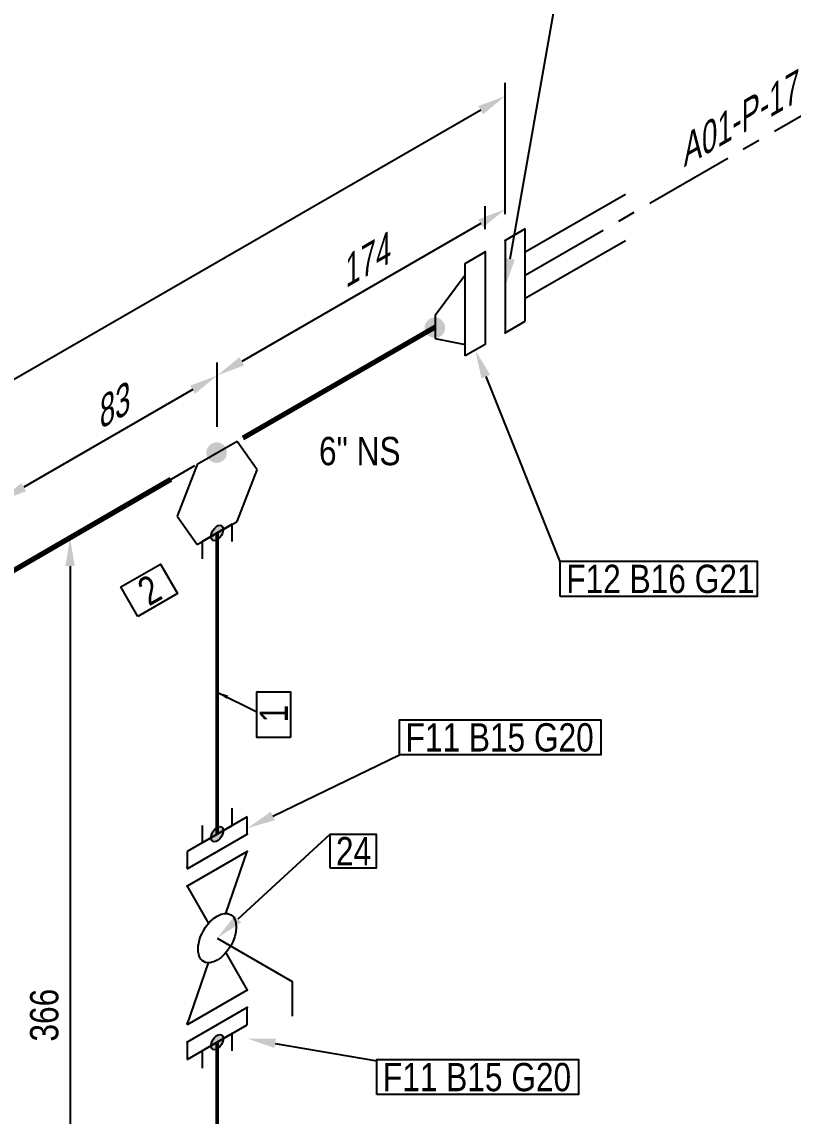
# Model space of a CAD drawing. Header units: millimetres. Extents: x 0 to 594, y 0 to 420.
# Drawn here: x 327.8 to 395.9, y 249.6 to 346.2 of the extents above; entities that cross this region are included whole.
import ezdxf
from ezdxf import colors
from ezdxf.entities.mleader import LeaderData, LeaderLine
from ezdxf.enums import TextEntityAlignment as Align
from ezdxf.math import Vec2, Vec3

# ---------------------------------------------------------------- set-up
doc = ezdxf.new("R2010")
doc.units = ezdxf.units.MM
doc.header["$LTSCALE"] = 0.25
doc.linetypes.add('CENTER', pattern=[50.8, 31.75, -6.35, 6.35, -6.35])
doc.linetypes.add('DASHED2', pattern=[9.525, 6.35, -3.175])
for name, color, linetype in [('기기', 6, 'Continuous'), ('기호', 4, 'Continuous'), ('밸브', 4, 'Continuous'), ('연속', 7, 'DASHED2'), ('열 추적 선', 7, 'CENTER'), ('용접', 1, 'Continuous'), ('주석', 7, 'Continuous'), ('치수', 1, 'Continuous')]:
    doc.layers.add(name, color=color, linetype=linetype)
doc.layers.add('파이프', color=3, linetype='Continuous', lineweight=70)
doc.layers.add('파이프 작은 보어', color=30, linetype='Continuous', lineweight=50)
doc.styles.add('AdskIsoAnnotation', font='arial.ttf', dxfattribs={"width": 0.8, "height": 1})
doc.styles.add('AdskIsoMetric', font='arial.ttf', dxfattribs={"width": 0.8, "height": 2.5})
doc.styles.add('AdskIsoMetric-30', font='arial.ttf', dxfattribs={"width": 0.8, "height": 2.5})
doc.styles.add('AdskIsoMetric30', font='arial.ttf', dxfattribs={"width": 0.8, "oblique": 30, "height": 2.5})
doc.styles.get("Standard").update_dxf_attribs({"font": 'arial.ttf'})
doc.dimstyles.new('AdskIsoMetric', dxfattribs={"dimtxt": 2.5, "dimasz": 2.5, "dimexe": 1, "dimexo": 2, "dimgap": 0.8, "dimtad": 1, "dimdec": 0, "dimrnd": 1, "dimzin": 0, "dimdsep": 46, "dimtxsty": 'AdskIsoMetric', "dimcen": 0, "dimclrt": 7, "dimadec": 0, "dimazin": 0, "dimtfac": 1, "dimtdec": 0, "dimtmove": 1, "dimatfit": 3, "dimfxl": 0, "dimfrac": 2, "dimtolj": 1, "dimtzin": 0, "dimarcsym": 0})

# ---------------------------------------------------------------- blocks, each defined once
blk = doc.blocks.new('끝 장비-2-IsoLeft')
at = {"color": 0, "linetype": 'ByBlock', "lineweight": -2, "extrusion": (0, -0.816497, -0.57735)}
for p, q in [((0, 0.1021), (-0.4419, 0.3572)), ((-0.1768, 0), (-0.6187, 0.2552)), ((0.0884, 0.1531), (-0.2652, -0.051)), ((0.1768, 0.1021), (0.0884, 0.1531)), ((-0.1768, -0.1021), (0.1768, 0.1021)), ((-0.2652, -0.051), (-0.1768, -0.1021))]:
    blk.add_line(p, q, dxfattribs=at)
blk = doc.blocks.new('플랜지-1-IsoRight')
at = {"color": 0, "linetype": 'ByBlock', "lineweight": -2}
blk.add_wipeout([(0.0442, 0.1786), (-0.0442, 0.2296), (-0.0442, -0.1786), (0.0442, -0.2296)], dxfattribs=at)
at = {"color": 0, "linetype": 'ByBlock', "lineweight": -2, "extrusion": (0.707107, 0.408248, -0.57735)}
for p, q in [((0.0442, 0.1786), (-0.0442, 0.2296)), ((-0.0442, 0.2296), (-0.0442, -0.1786)), ((0.0442, -0.2296), (0.0442, 0.1786)), ((-0.0442, -0.1786), (0.0442, -0.2296))]:
    blk.add_line(p, q, dxfattribs=at)
at = {"color": 0, "linetype": 'ByBlock', "lineweight": -2}
blk.add_wipeout([(0.0442, 0.1786), (-0.0442, 0.2296), (-0.0442, -0.1786), (0.0442, -0.2296)], dxfattribs=at)
at = {"color": 0, "linetype": 'ByBlock', "lineweight": -2, "extrusion": (0.707107, 0.408248, -0.57735)}
for p, q in [((0.0442, 0.1786), (-0.0442, 0.2296)), ((-0.0442, 0.2296), (-0.0442, -0.1786)), ((0.0442, -0.2296), (0.0442, 0.1786)), ((-0.0442, -0.1786), (0.0442, -0.2296))]:
    blk.add_line(p, q, dxfattribs=at)
blk = doc.blocks.new('개스킷-1-IsoRight')
at = {"color": 0, "linetype": 'ByBlock', "lineweight": -2, "extrusion": (1, 0, 0)}
for p in [(-0.0442, 0.2296), (0.0442, 0.1786), (-0.0529, -0.1736), (0.0442, -0.2296)]:
    blk.add_point(p, dxfattribs=at)
blk = doc.blocks.new('볼 밸브-1-IsoRight')
at = {"color": 0, "linetype": 'ByBlock', "lineweight": -2, "extrusion": (0.707107, 0.408248, -0.57735)}
for p, q in [((-0.1006, 0.1164), (-0.3536, 0.4082)), ((-0.3536, 0.4082), (-0.3536, 0)), ((0.1006, 0.0001), (0.3536, 0)), ((-0.3536, 0), (-0.1006, -0.0001)), ((0.3536, 0), (0.3536, -0.4082)), ((0.3536, -0.4082), (0.1007, -0.1162)), ((0.1125, -0.065), (0.1125, -0.065))]:
    blk.add_line(p, q, dxfattribs=at)
at = {"linetype": 'ByBlock', "extrusion": (-1.92296e-16, -1.11022e-16, -1)}
for start_param, end_param in [(-0.785398, 2.356194), (2.356194, 5.497787)]:
    blk.add_ellipse((0, 0), major_axis=(-0.0796, 0.1378), ratio=0.57735, start_param=start_param, end_param=end_param, dxfattribs=at)
blk = doc.blocks.new('Operator_Lever-2-IsoLeft')
at = {"color": 0, "linetype": 'ByBlock', "lineweight": -2, "extrusion": (0, -0.816497, -0.57735)}
for p, q in [((0, 0), (0.4419, 0.2552)), ((0.4419, 0.2552), (0.6187, 0.1531))]:
    blk.add_line(p, q, dxfattribs=at)
blk = doc.blocks.new('플랜지WN-2-IsoLeft')
at = {"color": 0, "linetype": 'ByBlock', "lineweight": -2, "extrusion": (0, -0.816497, -0.57735)}
for p, q in [((-0.1547, -0.1148), (0.1989, 0.0893)), ((-0.0663, 0.0893), (-0.1547, 0.0383)), ((0.1547, 0.0638), (-0.0663, 0.0893)), ((0.1989, 0.0893), (0.2873, 0.0383)), ((-0.1547, 0.0383), (-0.1105, -0.0893)), ((0.2873, 0.0383), (-0.0663, -0.1659)), ((-0.0663, -0.1659), (-0.1547, -0.1148))]:
    blk.add_line(p, q, dxfattribs=at)
blk = doc.blocks.new('개스킷-2-IsoLeft')
at = {"color": 0, "linetype": 'ByBlock', "lineweight": -2, "extrusion": (0, 0, -1)}
for p in [(0.1326, 0.1276), (0.221, 0.0765), (-0.2297, -0.0715), (-0.1326, -0.1276)]:
    blk.add_point(p, dxfattribs=at)
blk = doc.blocks.new('*D72')
at = {"layer": 'Defpoints', "color": 0}
for p in [(345.013, 308.122), (345.013, 226.428), (332.022, 218.928)]:
    blk.add_point(p, dxfattribs=at)
at = {"layer": '치수', "color": 0, "lineweight": -2}
for p, q in [((343.013, 306.968), (331.022, 300.045)), ((332.022, 298.122), (332.022, 221.428)), ((343.013, 225.274), (331.022, 218.351))]:
    blk.add_line(p, q, dxfattribs=at)
at = {"layer": '치수', "color": 0}
for points in [[(331.606, 298.122), (332.439, 298.122), (332.022, 300.622)], [(331.606, 221.428), (332.439, 221.428), (332.022, 218.928)]]:
    blk.add_solid(points, dxfattribs=at)
at = {"layer": '치수', "color": 7, "insert": (329.756, 258.467), "char_height": 2.5, "attachment_point": 5, "rotation": 90, "style": 'AdskIsoMetric-30'}
blk.add_mtext('\\A1;366', dxfattribs=at)
blk = doc.blocks.new('*D89')
at = {"layer": 'Defpoints', "color": 0}
for p in [(370.446, 326.889), (345.013, 314.958), (345.013, 308.122)]:
    blk.add_point(p, dxfattribs=at)
at = {"layer": '치수', "color": 0, "lineweight": -2}
for p, q in [((370.446, 329.198), (370.446, 330.796)), ((368.281, 328.391), (347.178, 316.208)), ((345.013, 310.432), (345.013, 316.112))]:
    blk.add_line(p, q, dxfattribs=at)
at = {"layer": '치수', "color": 0}
for points in [[(368.073, 328.752), (368.489, 328.031), (370.446, 329.641)], [(346.97, 316.568), (347.386, 315.847), (345.013, 314.958)]]:
    blk.add_solid(points, dxfattribs=at)
at = {"layer": '치수', "color": 7, "insert": (357.729, 324.892), "char_height": 2.5, "attachment_point": 5, "rotation": 30, "style": 'AdskIsoMetric30'}
blk.add_mtext('\\A1;174', dxfattribs=at)
blk = doc.blocks.new('개스킷 해치 표식-2-IsoLeft')
at = {"linetype": 'ByBlock', "lineweight": -2, "extrusion": (0, -0.816497, -0.57735)}
blk.add_line((0, 0), (0.0884, 0.051), dxfattribs=at)
blk = doc.blocks.new('*D90')
at = {"layer": 'Defpoints', "color": 0}
for p in [(345.013, 308.122), (325.767, 303.846), (325.767, 297.011)]:
    blk.add_point(p, dxfattribs=at)
at = {"layer": '치수', "color": 0, "lineweight": -2}
for p, q in [((345.013, 310.432), (345.013, 316.112)), ((342.848, 313.708), (327.932, 305.096)), ((325.767, 299.32), (325.767, 305))]:
    blk.add_line(p, q, dxfattribs=at)
at = {"layer": '치수', "color": 0}
for points in [[(342.639, 314.068), (343.056, 313.347), (345.013, 314.958)], [(327.723, 305.457), (328.14, 304.735), (325.767, 303.846)]]:
    blk.add_solid(points, dxfattribs=at)
at = {"layer": '치수', "color": 7, "insert": (335.39, 312.02), "char_height": 2.5, "attachment_point": 5, "rotation": 30, "style": 'AdskIsoMetric30'}
blk.add_mtext('\\A1;83', dxfattribs=at)
blk = doc.blocks.new('*D96')
at = {"layer": 'Defpoints', "color": 0}
for p in [(370.446, 326.889), (186.35, 233.354), (186.35, 208.354)]:
    blk.add_point(p, dxfattribs=at)
at = {"layer": '치수', "color": 0, "lineweight": -2}
for p, q in [((370.446, 329.198), (370.446, 340.796)), ((368.281, 338.391), (188.515, 234.604)), ((186.35, 210.663), (186.35, 234.508))]:
    blk.add_line(p, q, dxfattribs=at)
at = {"layer": '치수', "color": 0}
for points in [[(368.073, 338.752), (368.489, 338.031), (370.446, 339.641)], [(188.307, 234.964), (188.724, 234.243), (186.35, 233.354)]]:
    blk.add_solid(points, dxfattribs=at)
at = {"layer": '치수', "color": 7, "insert": (278.398, 289.115), "char_height": 2.5, "attachment_point": 5, "rotation": 30, "style": 'AdskIsoMetric30'}
blk.add_mtext('\\A1;2188', dxfattribs=at)
blk = doc.blocks.new('Olet1-2-Iso2DSkew90')
at = {"color": 0, "linetype": 'ByBlock', "lineweight": -2, "extrusion": (0.707107, -0.408248, 0.57735)}
for p, q in [((1.768, 1.02), (-1.768, -1.021)), ((3.536, -1.494), (1.768, 1.02)), ((-1.768, -1.021), (-3.536, -5.577)), ((1.768, -6.051), (3.536, -1.494)), ((-3.536, -5.577), (-1.768, -8.092)), ((-1.768, -8.092), (1.768, -6.051))]:
    blk.add_line(p, q, dxfattribs=at)
blk = doc.blocks.new('SocketWeld-1-IsoRight')
blk.add_hatch(color=256).paths.add_polyline_path([(0.0055, 0.0371), (0.0057, 0.0369), (0.006, 0.0367), (0.0062, 0.0365), (0.0064, 0.0363), (0.0066, 0.0361), (0.0068, 0.0359), (0.007, 0.0357), (0.0072, 0.0355), (0.0075, 0.0353), (0.0077, 0.0351), (0.0079, 0.0349), (0.0081, 0.0347), (0.0083, 0.0345), (0.0085, 0.0343), (0.0088, 0.0341), (0.009, 0.0339), (0.0092, 0.0337), (0.0094, 0.0334), (0.0096, 0.0332), (0.0098, 0.033), (0.01, 0.0328), (0.0103, 0.0326), (0.0105, 0.0324), (0.0107, 0.0322), (0.0109, 0.032), (0.0111, 0.0318), (0.0113, 0.0316), (0.0115, 0.0314), (0.0118, 0.0312), (0.012, 0.031), (0.0122, 0.0308), (0.0124, 0.0306), (0.0126, 0.0304), (0.0128, 0.0302), (0.013, 0.03), (0.0133, 0.0298), (0.0135, 0.0296), (0.0137, 0.0294), (0.0139, 0.0292), (0.0141, 0.0289), (0.0143, 0.0287), (0.0145, 0.0285), (0.0148, 0.0283), (0.015, 0.0281), (0.0152, 0.0279), (0.0154, 0.0277), (0.0156, 0.0275), (0.0158, 0.0273), (0.0161, 0.0271), (0.0161, 0.0271), (0.0162, 0.0268), (0.0164, 0.0266), (0.0166, 0.0263), (0.0168, 0.0261), (0.017, 0.0258), (0.0171, 0.0256), (0.0173, 0.0253), (0.0175, 0.025), (0.0177, 0.0248), (0.0179, 0.0245), (0.0181, 0.0243), (0.0182, 0.024), (0.0184, 0.0237), (0.0186, 0.0235), (0.0188, 0.0232), (0.019, 0.023), (0.0192, 0.0227), (0.0193, 0.0225), (0.0195, 0.0222), (0.0197, 0.0219), (0.0199, 0.0217), (0.0201, 0.0214), (0.0203, 0.0212), (0.0204, 0.0209), (0.0206, 0.0206), (0.0208, 0.0204), (0.021, 0.0201), (0.0212, 0.0199), (0.0213, 0.0196), (0.0215, 0.0193), (0.0217, 0.0191), (0.0219, 0.0188), (0.0221, 0.0186), (0.0223, 0.0183), (0.0224, 0.0181), (0.0226, 0.0178), (0.0228, 0.0175), (0.023, 0.0173), (0.0232, 0.017), (0.0234, 0.0168), (0.0235, 0.0165), (0.0237, 0.0162), (0.0239, 0.016), (0.0241, 0.0157), (0.0243, 0.0155), (0.0245, 0.0152), (0.0246, 0.015), (0.0248, 0.0147), (0.025, 0.0144), (0.025, 0.0144), (0.0251, 0.0141), (0.0253, 0.0139), (0.0254, 0.0136), (0.0255, 0.0133), (0.0257, 0.013), (0.0258, 0.0127), (0.0259, 0.0124), (0.0261, 0.0121), (0.0262, 0.0118), (0.0263, 0.0116), (0.0265, 0.0113), (0.0266, 0.011), (0.0267, 0.0107), (0.0269, 0.0104), (0.027, 0.0101), (0.0271, 0.0098), (0.0273, 0.0095), (0.0274, 0.0093), (0.0275, 0.009), (0.0277, 0.0087), (0.0278, 0.0084), (0.0279, 0.0081), (0.0281, 0.0078), (0.0282, 0.0075), (0.0283, 0.0072), (0.0284, 0.007), (0.0286, 0.0067), (0.0287, 0.0064), (0.0288, 0.0061), (0.029, 0.0058), (0.0291, 0.0055), (0.0292, 0.0052), (0.0294, 0.0049), (0.0295, 0.0047), (0.0296, 0.0044), (0.0298, 0.0041), (0.0299, 0.0038), (0.03, 0.0035), (0.0302, 0.0032), (0.0303, 0.0029), (0.0304, 0.0026), (0.0306, 0.0024), (0.0307, 0.0021), (0.0308, 0.0018), (0.031, 0.0015), (0.0311, 0.0012), (0.0312, 0.0009), (0.0314, 0.0006), (0.0315, 0.0003), (0.0315, 0.0003), (0.0316, 0.0001), (0.0316, -0.0002), (0.0317, -0.0005), (0.0318, -0.0008), (0.0319, -0.0011), (0.0319, -0.0014), (0.032, -0.0017), (0.0321, -0.002), (0.0321, -0.0022), (0.0322, -0.0025), (0.0323, -0.0028), (0.0323, -0.0031), (0.0324, -0.0034), (0.0325, -0.0037), (0.0325, -0.004), (0.0326, -0.0043), (0.0327, -0.0046), (0.0328, -0.0048), (0.0328, -0.0051), (0.0329, -0.0054), (0.033, -0.0057), (0.033, -0.006), (0.0331, -0.0063), (0.0332, -0.0066), (0.0332, -0.0069), (0.0333, -0.0071), (0.0334, -0.0074), (0.0335, -0.0077), (0.0335, -0.008), (0.0336, -0.0083), (0.0337, -0.0086), (0.0337, -0.0089), (0.0338, -0.0092), (0.0339, -0.0095), (0.0339, -0.0097), (0.034, -0.01), (0.0341, -0.0103), (0.0342, -0.0106), (0.0342, -0.0109), (0.0343, -0.0112), (0.0344, -0.0115), (0.0344, -0.0118), (0.0345, -0.012), (0.0346, -0.0123), (0.0346, -0.0126), (0.0347, -0.0129), (0.0348, -0.0132), (0.0349, -0.0135), (0.0349, -0.0138), (0.0349, -0.0138), (0.0349, -0.014), (0.0349, -0.0143), (0.0349, -0.0146), (0.0349, -0.0148), (0.0349, -0.0151), (0.0349, -0.0153), (0.0349, -0.0156), (0.0349, -0.0159), (0.0349, -0.0161), (0.0349, -0.0164), (0.0349, -0.0166), (0.0349, -0.0169), (0.0349, -0.0172), (0.0349, -0.0174), (0.0349, -0.0177), (0.0349, -0.0179), (0.0349, -0.0182), (0.0349, -0.0185), (0.0349, -0.0187), (0.0349, -0.019), (0.0349, -0.0192), (0.0349, -0.0195), (0.0349, -0.0198), (0.0349, -0.02), (0.0349, -0.0203), (0.0349, -0.0206), (0.0349, -0.0208), (0.0349, -0.0211), (0.0349, -0.0213), (0.0349, -0.0216), (0.0349, -0.0219), (0.0349, -0.0221), (0.0349, -0.0224), (0.0349, -0.0226), (0.0349, -0.0229), (0.0349, -0.0232), (0.0349, -0.0234), (0.0349, -0.0237), (0.0349, -0.0239), (0.0349, -0.0242), (0.0349, -0.0245), (0.0349, -0.0247), (0.0349, -0.025), (0.0349, -0.0252), (0.0349, -0.0255), (0.0349, -0.0258), (0.0349, -0.026), (0.0349, -0.0263), (0.0349, -0.0265), (0.0349, -0.0265), (0.0349, -0.0268), (0.0348, -0.027), (0.0347, -0.0272), (0.0346, -0.0274), (0.0346, -0.0276), (0.0345, -0.0278), (0.0344, -0.028), (0.0344, -0.0282), (0.0343, -0.0284), (0.0342, -0.0286), (0.0342, -0.0288), (0.0341, -0.029), (0.034, -0.0292), (0.0339, -0.0295), (0.0339, -0.0297), (0.0338, -0.0299), (0.0337, -0.0301), (0.0337, -0.0303), (0.0336, -0.0305), (0.0335, -0.0307), (0.0335, -0.0309), (0.0334, -0.0311), (0.0333, -0.0313), (0.0332, -0.0315), (0.0332, -0.0317), (0.0331, -0.0319), (0.033, -0.0322), (0.033, -0.0324), (0.0329, -0.0326), (0.0328, -0.0328), (0.0328, -0.033), (0.0327, -0.0332), (0.0326, -0.0334), (0.0325, -0.0336), (0.0325, -0.0338), (0.0324, -0.034), (0.0323, -0.0342), (0.0323, -0.0344), (0.0322, -0.0346), (0.0321, -0.0349), (0.0321, -0.0351), (0.032, -0.0353), (0.0319, -0.0355), (0.0319, -0.0357), (0.0318, -0.0359), (0.0317, -0.0361), (0.0316, -0.0363), (0.0316, -0.0365), (0.0315, -0.0367), (0.0315, -0.0367), (0.0314, -0.0369), (0.0312, -0.037), (0.0311, -0.0371), (0.031, -0.0373), (0.0308, -0.0374), (0.0307, -0.0375), (0.0306, -0.0377), (0.0304, -0.0378), (0.0303, -0.0379), (0.0302, -0.0381), (0.03, -0.0382), (0.0299, -0.0383), (0.0298, -0.0385), (0.0296, -0.0386), (0.0295, -0.0387), (0.0294, -0.0389), (0.0292, -0.039), (0.0291, -0.0391), (0.029, -0.0393), (0.0288, -0.0394), (0.0287, -0.0395), (0.0286, -0.0397), (0.0284, -0.0398), (0.0283, -0.0399), (0.0282, -0.0401), (0.0281, -0.0402), (0.0279, -0.0403), (0.0278, -0.0405), (0.0277, -0.0406), (0.0275, -0.0408), (0.0274, -0.0409), (0.0273, -0.041), (0.0271, -0.0412), (0.027, -0.0413), (0.0269, -0.0414), (0.0267, -0.0416), (0.0266, -0.0417), (0.0265, -0.0418), (0.0263, -0.042), (0.0262, -0.0421), (0.0261, -0.0422), (0.0259, -0.0424), (0.0258, -0.0425), (0.0257, -0.0426), (0.0255, -0.0428), (0.0254, -0.0429), (0.0253, -0.043), (0.0251, -0.0432), (0.025, -0.0433), (0.025, -0.0433), (0.0248, -0.0433), (0.0246, -0.0434), (0.0245, -0.0434), (0.0243, -0.0435), (0.0241, -0.0435), (0.0239, -0.0436), (0.0237, -0.0436), (0.0235, -0.0437), (0.0234, -0.0437), (0.0232, -0.0438), (0.023, -0.0438), (0.0228, -0.0439), (0.0226, -0.0439), (0.0224, -0.044), (0.0223, -0.044), (0.0221, -0.0441), (0.0219, -0.0441), (0.0217, -0.0442), (0.0215, -0.0442), (0.0213, -0.0443), (0.0212, -0.0443), (0.021, -0.0444), (0.0208, -0.0444), (0.0206, -0.0444), (0.0204, -0.0445), (0.0203, -0.0445), (0.0201, -0.0446), (0.0199, -0.0446), (0.0197, -0.0447), (0.0195, -0.0447), (0.0193, -0.0448), (0.0192, -0.0448), (0.019, -0.0449), (0.0188, -0.0449), (0.0186, -0.045), (0.0184, -0.045), (0.0182, -0.0451), (0.0181, -0.0451), (0.0179, -0.0452), (0.0177, -0.0452), (0.0175, -0.0453), (0.0173, -0.0453), (0.0171, -0.0454), (0.017, -0.0454), (0.0168, -0.0455), (0.0166, -0.0455), (0.0164, -0.0455), (0.0162, -0.0456), (0.0161, -0.0456), (0.0161, -0.0456), (0.0158, -0.0456), (0.0156, -0.0456), (0.0154, -0.0455), (0.0152, -0.0455), (0.015, -0.0454), (0.0148, -0.0454), (0.0145, -0.0453), (0.0143, -0.0453), (0.0141, -0.0453), (0.0139, -0.0452), (0.0137, -0.0452), (0.0135, -0.0451), (0.0133, -0.0451), (0.013, -0.045), (0.0128, -0.045), (0.0126, -0.0449), (0.0124, -0.0449), (0.0122, -0.0449), (0.012, -0.0448), (0.0118, -0.0448), (0.0115, -0.0447), (0.0113, -0.0447), (0.0111, -0.0446), (0.0109, -0.0446), (0.0107, -0.0446), (0.0105, -0.0445), (0.0103, -0.0445), (0.01, -0.0444), (0.0098, -0.0444), (0.0096, -0.0443), (0.0094, -0.0443), (0.0092, -0.0443), (0.009, -0.0442), (0.0088, -0.0442), (0.0085, -0.0441), (0.0083, -0.0441), (0.0081, -0.044), (0.0079, -0.044), (0.0077, -0.0439), (0.0075, -0.0439), (0.0072, -0.0439), (0.007, -0.0438), (0.0068, -0.0438), (0.0066, -0.0437), (0.0064, -0.0437), (0.0062, -0.0436), (0.006, -0.0436), (0.0057, -0.0436), (0.0055, -0.0435), (0.0055, -0.0435), (0.0053, -0.0434), (0.0051, -0.0433), (0.0049, -0.0431), (0.0046, -0.043), (0.0044, -0.0429), (0.0042, -0.0427), (0.004, -0.0426), (0.0037, -0.0425), (0.0035, -0.0423), (0.0033, -0.0422), (0.003, -0.0421), (0.0028, -0.042), (0.0026, -0.0418), (0.0024, -0.0417), (0.0021, -0.0416), (0.0019, -0.0414), (0.0017, -0.0413), (0.0015, -0.0412), (0.0012, -0.041), (0.001, -0.0409), (0.0008, -0.0408), (0.0006, -0.0406), (0.0003, -0.0405), (0.0001, -0.0404), (-0.0001, -0.0403), (-0.0003, -0.0401), (-0.0006, -0.04), (-0.0008, -0.0399), (-0.001, -0.0397), (-0.0012, -0.0396), (-0.0015, -0.0395), (-0.0017, -0.0393), (-0.0019, -0.0392), (-0.0021, -0.0391), (-0.0024, -0.039), (-0.0026, -0.0388), (-0.0028, -0.0387), (-0.003, -0.0386), (-0.0033, -0.0384), (-0.0035, -0.0383), (-0.0037, -0.0382), (-0.004, -0.038), (-0.0042, -0.0379), (-0.0044, -0.0378), (-0.0046, -0.0377), (-0.0049, -0.0375), (-0.0051, -0.0374), (-0.0053, -0.0373), (-0.0055, -0.0371), (-0.0055, -0.0371), (-0.0057, -0.0369), (-0.006, -0.0367), (-0.0062, -0.0365), (-0.0064, -0.0363), (-0.0066, -0.0361), (-0.0068, -0.0359), (-0.007, -0.0357), (-0.0072, -0.0355), (-0.0075, -0.0353), (-0.0077, -0.0351), (-0.0079, -0.0349), (-0.0081, -0.0347), (-0.0083, -0.0345), (-0.0085, -0.0343), (-0.0088, -0.0341), (-0.009, -0.0339), (-0.0092, -0.0337), (-0.0094, -0.0334), (-0.0096, -0.0332), (-0.0098, -0.033), (-0.01, -0.0328), (-0.0103, -0.0326), (-0.0105, -0.0324), (-0.0107, -0.0322), (-0.0109, -0.032), (-0.0111, -0.0318), (-0.0113, -0.0316), (-0.0115, -0.0314), (-0.0118, -0.0312), (-0.012, -0.031), (-0.0122, -0.0308), (-0.0124, -0.0306), (-0.0126, -0.0304), (-0.0128, -0.0302), (-0.013, -0.03), (-0.0133, -0.0298), (-0.0135, -0.0296), (-0.0137, -0.0294), (-0.0139, -0.0292), (-0.0141, -0.0289), (-0.0143, -0.0287), (-0.0145, -0.0285), (-0.0148, -0.0283), (-0.015, -0.0281), (-0.0152, -0.0279), (-0.0154, -0.0277), (-0.0156, -0.0275), (-0.0158, -0.0273), (-0.0161, -0.0271), (-0.0161, -0.0271), (-0.0162, -0.0268), (-0.0164, -0.0266), (-0.0166, -0.0263), (-0.0168, -0.0261), (-0.017, -0.0258), (-0.0171, -0.0256), (-0.0173, -0.0253), (-0.0175, -0.025), (-0.0177, -0.0248), (-0.0179, -0.0245), (-0.0181, -0.0243), (-0.0182, -0.024), (-0.0184, -0.0237), (-0.0186, -0.0235), (-0.0188, -0.0232), (-0.019, -0.023), (-0.0192, -0.0227), (-0.0193, -0.0225), (-0.0195, -0.0222), (-0.0197, -0.0219), (-0.0199, -0.0217), (-0.0201, -0.0214), (-0.0203, -0.0212), (-0.0204, -0.0209), (-0.0206, -0.0206), (-0.0208, -0.0204), (-0.021, -0.0201), (-0.0212, -0.0199), (-0.0213, -0.0196), (-0.0215, -0.0193), (-0.0217, -0.0191), (-0.0219, -0.0188), (-0.0221, -0.0186), (-0.0223, -0.0183), (-0.0224, -0.0181), (-0.0226, -0.0178), (-0.0228, -0.0175), (-0.023, -0.0173), (-0.0232, -0.017), (-0.0234, -0.0168), (-0.0235, -0.0165), (-0.0237, -0.0162), (-0.0239, -0.016), (-0.0241, -0.0157), (-0.0243, -0.0155), (-0.0245, -0.0152), (-0.0246, -0.015), (-0.0248, -0.0147), (-0.025, -0.0144), (-0.025, -0.0144), (-0.0251, -0.0141), (-0.0253, -0.0139), (-0.0254, -0.0136), (-0.0255, -0.0133), (-0.0257, -0.013), (-0.0258, -0.0127), (-0.0259, -0.0124), (-0.0261, -0.0121), (-0.0262, -0.0118), (-0.0263, -0.0116), (-0.0265, -0.0113), (-0.0266, -0.011), (-0.0267, -0.0107), (-0.0269, -0.0104), (-0.027, -0.0101), (-0.0271, -0.0098), (-0.0273, -0.0095), (-0.0274, -0.0093), (-0.0275, -0.009), (-0.0277, -0.0087), (-0.0278, -0.0084), (-0.0279, -0.0081), (-0.0281, -0.0078), (-0.0282, -0.0075), (-0.0283, -0.0072), (-0.0284, -0.007), (-0.0286, -0.0067), (-0.0287, -0.0064), (-0.0288, -0.0061), (-0.029, -0.0058), (-0.0291, -0.0055), (-0.0292, -0.0052), (-0.0294, -0.0049), (-0.0295, -0.0047), (-0.0296, -0.0044), (-0.0298, -0.0041), (-0.0299, -0.0038), (-0.03, -0.0035), (-0.0302, -0.0032), (-0.0303, -0.0029), (-0.0304, -0.0026), (-0.0306, -0.0024), (-0.0307, -0.0021), (-0.0308, -0.0018), (-0.031, -0.0015), (-0.0311, -0.0012), (-0.0312, -0.0009), (-0.0314, -0.0006), (-0.0315, -0.0003), (-0.0315, -0.0003), (-0.0316, -0.0001), (-0.0316, 0.0002), (-0.0317, 0.0005), (-0.0318, 0.0008), (-0.0319, 0.0011), (-0.0319, 0.0014), (-0.032, 0.0017), (-0.0321, 0.002), (-0.0321, 0.0022), (-0.0322, 0.0025), (-0.0323, 0.0028), (-0.0323, 0.0031), (-0.0324, 0.0034), (-0.0325, 0.0037), (-0.0325, 0.004), (-0.0326, 0.0043), (-0.0327, 0.0046), (-0.0328, 0.0048), (-0.0328, 0.0051), (-0.0329, 0.0054), (-0.033, 0.0057), (-0.033, 0.006), (-0.0331, 0.0063), (-0.0332, 0.0066), (-0.0332, 0.0069), (-0.0333, 0.0071), (-0.0334, 0.0074), (-0.0335, 0.0077), (-0.0335, 0.008), (-0.0336, 0.0083), (-0.0337, 0.0086), (-0.0337, 0.0089), (-0.0338, 0.0092), (-0.0339, 0.0095), (-0.0339, 0.0097), (-0.034, 0.01), (-0.0341, 0.0103), (-0.0342, 0.0106), (-0.0342, 0.0109), (-0.0343, 0.0112), (-0.0344, 0.0115), (-0.0344, 0.0118), (-0.0345, 0.012), (-0.0346, 0.0123), (-0.0346, 0.0126), (-0.0347, 0.0129), (-0.0348, 0.0132), (-0.0349, 0.0135), (-0.0349, 0.0138), (-0.0349, 0.0138), (-0.0349, 0.014), (-0.0349, 0.0143), (-0.0349, 0.0146), (-0.0349, 0.0148), (-0.0349, 0.0151), (-0.0349, 0.0153), (-0.0349, 0.0156), (-0.0349, 0.0159), (-0.0349, 0.0161), (-0.0349, 0.0164), (-0.0349, 0.0166), (-0.0349, 0.0169), (-0.0349, 0.0172), (-0.0349, 0.0174), (-0.0349, 0.0177), (-0.0349, 0.0179), (-0.0349, 0.0182), (-0.0349, 0.0185), (-0.0349, 0.0187), (-0.0349, 0.019), (-0.0349, 0.0192), (-0.0349, 0.0195), (-0.0349, 0.0198), (-0.0349, 0.02), (-0.0349, 0.0203), (-0.0349, 0.0206), (-0.0349, 0.0208), (-0.0349, 0.0211), (-0.0349, 0.0213), (-0.0349, 0.0216), (-0.0349, 0.0219), (-0.0349, 0.0221), (-0.0349, 0.0224), (-0.0349, 0.0226), (-0.0349, 0.0229), (-0.0349, 0.0232), (-0.0349, 0.0234), (-0.0349, 0.0237), (-0.0349, 0.0239), (-0.0349, 0.0242), (-0.0349, 0.0245), (-0.0349, 0.0247), (-0.0349, 0.025), (-0.0349, 0.0252), (-0.0349, 0.0255), (-0.0349, 0.0258), (-0.0349, 0.026), (-0.0349, 0.0263), (-0.0349, 0.0265), (-0.0349, 0.0265), (-0.0349, 0.0268), (-0.0348, 0.027), (-0.0347, 0.0272), (-0.0346, 0.0274), (-0.0346, 0.0276), (-0.0345, 0.0278), (-0.0344, 0.028), (-0.0344, 0.0282), (-0.0343, 0.0284), (-0.0342, 0.0286), (-0.0342, 0.0288), (-0.0341, 0.029), (-0.034, 0.0292), (-0.0339, 0.0295), (-0.0339, 0.0297), (-0.0338, 0.0299), (-0.0337, 0.0301), (-0.0337, 0.0303), (-0.0336, 0.0305), (-0.0335, 0.0307), (-0.0335, 0.0309), (-0.0334, 0.0311), (-0.0333, 0.0313), (-0.0332, 0.0315), (-0.0332, 0.0317), (-0.0331, 0.0319), (-0.033, 0.0322), (-0.033, 0.0324), (-0.0329, 0.0326), (-0.0328, 0.0328), (-0.0328, 0.033), (-0.0327, 0.0332), (-0.0326, 0.0334), (-0.0325, 0.0336), (-0.0325, 0.0338), (-0.0324, 0.034), (-0.0323, 0.0342), (-0.0323, 0.0344), (-0.0322, 0.0346), (-0.0321, 0.0349), (-0.0321, 0.0351), (-0.032, 0.0353), (-0.0319, 0.0355), (-0.0319, 0.0357), (-0.0318, 0.0359), (-0.0317, 0.0361), (-0.0316, 0.0363), (-0.0316, 0.0365), (-0.0315, 0.0367), (-0.0315, 0.0367), (-0.0314, 0.0369), (-0.0312, 0.037), (-0.0311, 0.0371), (-0.031, 0.0373), (-0.0308, 0.0374), (-0.0307, 0.0375), (-0.0306, 0.0377), (-0.0304, 0.0378), (-0.0303, 0.0379), (-0.0302, 0.0381), (-0.03, 0.0382), (-0.0299, 0.0383), (-0.0298, 0.0385), (-0.0296, 0.0386), (-0.0295, 0.0387), (-0.0294, 0.0389), (-0.0292, 0.039), (-0.0291, 0.0391), (-0.029, 0.0393), (-0.0288, 0.0394), (-0.0287, 0.0395), (-0.0286, 0.0397), (-0.0284, 0.0398), (-0.0283, 0.0399), (-0.0282, 0.0401), (-0.0281, 0.0402), (-0.0279, 0.0403), (-0.0278, 0.0405), (-0.0277, 0.0406), (-0.0275, 0.0408), (-0.0274, 0.0409), (-0.0273, 0.041), (-0.0271, 0.0412), (-0.027, 0.0413), (-0.0269, 0.0414), (-0.0267, 0.0416), (-0.0266, 0.0417), (-0.0265, 0.0418), (-0.0263, 0.042), (-0.0262, 0.0421), (-0.0261, 0.0422), (-0.0259, 0.0424), (-0.0258, 0.0425), (-0.0257, 0.0426), (-0.0255, 0.0428), (-0.0254, 0.0429), (-0.0253, 0.043), (-0.0251, 0.0432), (-0.025, 0.0433), (-0.025, 0.0433), (-0.0248, 0.0433), (-0.0246, 0.0434), (-0.0245, 0.0434), (-0.0243, 0.0435), (-0.0241, 0.0435), (-0.0239, 0.0436), (-0.0237, 0.0436), (-0.0235, 0.0437), (-0.0234, 0.0437), (-0.0232, 0.0438), (-0.023, 0.0438), (-0.0228, 0.0439), (-0.0226, 0.0439), (-0.0224, 0.044), (-0.0223, 0.044), (-0.0221, 0.0441), (-0.0219, 0.0441), (-0.0217, 0.0442), (-0.0215, 0.0442), (-0.0213, 0.0443), (-0.0212, 0.0443), (-0.021, 0.0444), (-0.0208, 0.0444), (-0.0206, 0.0444), (-0.0204, 0.0445), (-0.0203, 0.0445), (-0.0201, 0.0446), (-0.0199, 0.0446), (-0.0197, 0.0447), (-0.0195, 0.0447), (-0.0193, 0.0448), (-0.0192, 0.0448), (-0.019, 0.0449), (-0.0188, 0.0449), (-0.0186, 0.045), (-0.0184, 0.045), (-0.0182, 0.0451), (-0.0181, 0.0451), (-0.0179, 0.0452), (-0.0177, 0.0452), (-0.0175, 0.0453), (-0.0173, 0.0453), (-0.0171, 0.0454), (-0.017, 0.0454), (-0.0168, 0.0455), (-0.0166, 0.0455), (-0.0164, 0.0455), (-0.0162, 0.0456), (-0.0161, 0.0456), (-0.0161, 0.0456), (-0.0158, 0.0456), (-0.0156, 0.0456), (-0.0154, 0.0455), (-0.0152, 0.0455), (-0.015, 0.0454), (-0.0148, 0.0454), (-0.0145, 0.0453), (-0.0143, 0.0453), (-0.0141, 0.0453), (-0.0139, 0.0452), (-0.0137, 0.0452), (-0.0135, 0.0451), (-0.0133, 0.0451), (-0.013, 0.045), (-0.0128, 0.045), (-0.0126, 0.0449), (-0.0124, 0.0449), (-0.0122, 0.0449), (-0.012, 0.0448), (-0.0118, 0.0448), (-0.0115, 0.0447), (-0.0113, 0.0447), (-0.0111, 0.0446), (-0.0109, 0.0446), (-0.0107, 0.0446), (-0.0105, 0.0445), (-0.0103, 0.0445), (-0.01, 0.0444), (-0.0098, 0.0444), (-0.0096, 0.0443), (-0.0094, 0.0443), (-0.0092, 0.0443), (-0.009, 0.0442), (-0.0088, 0.0442), (-0.0085, 0.0441), (-0.0083, 0.0441), (-0.0081, 0.044), (-0.0079, 0.044), (-0.0077, 0.0439), (-0.0075, 0.0439), (-0.0072, 0.0439), (-0.007, 0.0438), (-0.0068, 0.0438), (-0.0066, 0.0437), (-0.0064, 0.0437), (-0.0062, 0.0436), (-0.006, 0.0436), (-0.0057, 0.0436), (-0.0055, 0.0435), (-0.0055, 0.0435), (-0.0053, 0.0434), (-0.0051, 0.0433), (-0.0049, 0.0431), (-0.0046, 0.043), (-0.0044, 0.0429), (-0.0042, 0.0427), (-0.004, 0.0426), (-0.0037, 0.0425), (-0.0035, 0.0423), (-0.0033, 0.0422), (-0.003, 0.0421), (-0.0028, 0.042), (-0.0026, 0.0418), (-0.0024, 0.0417), (-0.0021, 0.0416), (-0.0019, 0.0414), (-0.0017, 0.0413), (-0.0015, 0.0412), (-0.0012, 0.041), (-0.001, 0.0409), (-0.0008, 0.0408), (-0.0006, 0.0406), (-0.0003, 0.0405), (-0.0001, 0.0404), (0.0001, 0.0403), (0.0003, 0.0401), (0.0006, 0.04), (0.0008, 0.0399), (0.001, 0.0397), (0.0012, 0.0396), (0.0015, 0.0395), (0.0017, 0.0393), (0.0019, 0.0392), (0.0021, 0.0391), (0.0024, 0.039), (0.0026, 0.0388), (0.0028, 0.0387), (0.003, 0.0386), (0.0033, 0.0384), (0.0035, 0.0383), (0.0037, 0.0382), (0.004, 0.038), (0.0042, 0.0379), (0.0044, 0.0378), (0.0046, 0.0377), (0.0049, 0.0375), (0.0051, 0.0374), (0.0053, 0.0373)], flags=0)
at = {"color": 0, "linetype": 'ByBlock', "lineweight": -2, "extrusion": (0.707107, 0.408248, -0.57735)}
for p, q in [((0, 0.1021), (-0.0884, 0.1531)), ((0, -0.1021), (0, 0.1021)), ((-0.0349, 0.0265), (-0.0315, 0.0367)), ((-0.0349, 0.0138), (-0.0349, 0.0265)), ((-0.0315, -0.0003), (-0.0349, 0.0138)), ((-0.0315, 0.0367), (-0.025, 0.0433)), ((-0.025, 0.0433), (-0.0161, 0.0456)), ((-0.0161, 0.0456), (-0.0055, 0.0435)), ((-0.0055, 0.0435), (0.0055, 0.0371)), ((0.0055, 0.0371), (0.0161, 0.0271)), ((0.0161, 0.0271), (0.025, 0.0144)), ((0.025, 0.0144), (0.0315, 0.0003)), ((0.0315, 0.0003), (0.0349, -0.0138)), ((-0.0884, -0.051), (0, -0.1021)), ((-0.025, -0.0144), (-0.0315, -0.0003)), ((-0.0161, -0.0271), (-0.025, -0.0144)), ((-0.0055, -0.0371), (-0.0161, -0.0271)), ((0.0055, -0.0435), (-0.0055, -0.0371)), ((0.0161, -0.0456), (0.0055, -0.0435)), ((0.025, -0.0433), (0.0161, -0.0456)), ((0.0315, -0.0367), (0.025, -0.0433)), ((0.0349, -0.0265), (0.0315, -0.0367)), ((0.0349, -0.0138), (0.0349, -0.0265))]:
    blk.add_line(p, q, dxfattribs=at)
blk = doc.blocks.new('Buttweld')
at = {"lineweight": -2}
blk.add_hatch(color=0, dxfattribs=at).paths.add_polyline_path([(0.044, -0.0026), (0.0433, 0.0053), (0.0413, 0.0129), (0.0379, 0.02), (0.0334, 0.0265), (0.0278, 0.0321), (0.0214, 0.0366), (0.0142, 0.0399), (0.0066, 0.042), (-0.0013, 0.0427), (-0.0091, 0.042), (-0.0168, 0.0399), (-0.0239, 0.0366), (-0.0304, 0.0321), (-0.036, 0.0265), (-0.0405, 0.02), (-0.0438, 0.0129), (-0.0459, 0.0053), (-0.0466, -0.0026), (-0.0459, -0.0105), (-0.0438, -0.0181), (-0.0405, -0.0252), (-0.036, -0.0317), (-0.0304, -0.0373), (-0.0239, -0.0418), (-0.0168, -0.0452), (-0.0091, -0.0472), (-0.0013, -0.0479), (0.0066, -0.0472), (0.0142, -0.0452), (0.0214, -0.0418), (0.0278, -0.0373), (0.0334, -0.0317), (0.0379, -0.0252), (0.0413, -0.0181), (0.0433, -0.0105)], is_closed=False, flags=0)
blk = doc.blocks.new('AnnoRect')
at = {"color": 0, "linetype": 'ByBlock', "lineweight": -2}
blk.add_wipeout([(-0.8095, -0.6), (-0.8095, 0.6), (0.8095, 0.6), (0.8095, -0.6)], dxfattribs=at)
blk.add_lwpolyline([(-0.8095, -0.6), (-0.8095, 0.6), (0.8095, 0.6), (0.8095, -0.6)], close=True, dxfattribs=at)
at = {"color": 0, "linetype": 'ByBlock', "lineweight": -2, "style": 'AdskIsoAnnotation', "width": 0.8}
blk.add_attdef('XX', text='', height=1, dxfattribs=at).set_placement((0, 0), align=Align.MIDDLE_CENTER)

msp = doc.modelspace()

# ---------------------------------------------------------------- linework, layer by layer
at = {"layer": '열 추적 선', "color": 1}
msp.add_line((372.214, 323.827), (402.761, 341.463), dxfattribs=at)
at = {"layer": '파이프'}
for points in [[(364.259, 319.234), (347.289, 309.437)], [(340.925, 305.762), (325.767, 297.011)]]:
    msp.add_lwpolyline(points, dxfattribs=at)

# ---------------------------------------------------------------- block references
at = {"layer": '기호'}
msp.add_blockref('Olet1-2-Iso2DSkew90', (345.013, 308.122), dxfattribs=at)
at = {"layer": '밸브'}
for name, p, xscale, yscale, zscale, rotation in [('개스킷-2-IsoLeft', (369.562, 322.296), 20, 20, 20, 59.99999999981948), ('플랜지WN-2-IsoLeft', (366.469, 320.51), 20, 20, 20, 59.99999999976892), ('개스킷-1-IsoRight', (345.013, 272.16), 15, 15, 15, 299.9999999993261), ('플랜지-1-IsoRight', (345.013, 256.851), 15, 15, 15, 120)]:
    msp.add_blockref(name, p, dxfattribs=dict(at, xscale=xscale, yscale=yscale, zscale=zscale, rotation=rotation))
at = {"layer": '연속', "xscale": 20, "yscale": 20, "zscale": 20, "rotation": 239.9999999997747}
msp.add_blockref('끝 장비-2-IsoLeft', (370.446, 322.806), dxfattribs=at)
at = {"layer": '용접', "xscale": 20, "yscale": 20, "zscale": 20}
msp.add_blockref('Buttweld', (364.259, 319.234), dxfattribs=at)
at = {"layer": '용접'}
for name, p, xscale, yscale, zscale, rotation in [('Buttweld', (345.013, 308.122), 20, 20, 20, 270), ('SocketWeld-1-IsoRight', (345.013, 301.051), 15, 15, 15, 119.9999999997979)]:
    msp.add_blockref(name, p, dxfattribs=dict(at, xscale=xscale, yscale=yscale, zscale=zscale, rotation=rotation))
at = {"layer": '치수', "xscale": 20, "yscale": 20, "zscale": 20}
for rotation in [59.99999999977415, 59.99999999977467]:
    msp.add_blockref('개스킷 해치 표식-2-IsoLeft', (368.678, 327.868), dxfattribs=dict(at, rotation=rotation))

# ---------------------------------------------------------------- texts
at = {"layer": '기기', "insert": (392.858, 338.6), "char_height": 2.5, "attachment_point": 5, "rotation": 30, "style": 'AdskIsoMetric30'}
msp.add_mtext('\\A1;A01-P-1721B', dxfattribs=at)
at = {"layer": '주석', "insert": (354, 307), "char_height": 2.5, "attachment_point": 7, "style": 'AdskIsoAnnotation'}
msp.add_mtext('{\\Q0;6" NS}', dxfattribs=at)

# ---------------------------------------------------------------- dimensions: what is measured, and where the dimension line sits
at = {"layer": '치수'}
for base, p1, p2, text, override, picture, middle in [((345.013, 314.958), (370.446, 326.889), (345.013, 308.122), '174', {"dimtad": 0, "dimlfac": 5.528449, "dimtxsty": 'AdskIsoMetric30', "dimse1": 0, "dimse2": 0, "dimsd1": 0, "dimsd2": 0, "dimtmove": 1}, '*D89', (357.729, 324.892)), ((325.767, 303.846), (345.013, 308.122), (325.767, 297.011), '83', {"dimtad": 0, "dimlfac": 3.724329, "dimtxsty": 'AdskIsoMetric30', "dimse1": 0, "dimse2": 0, "dimsd1": 0, "dimsd2": 0, "dimtmove": 1}, '*D90', (335.39, 312.02))]:
    dim = msp.add_linear_dim(base=base, p1=p1, p2=p2, angle=210, text=text, dimstyle='AdskIsoMetric', override=override, dxfattribs=at)
    dim.commit()
    dim.dimension.update_dxf_attribs({"geometry": picture, "text_midpoint": middle, "dimtype": 160})

# ---------------------------------------------------------------- leaders
at = {"layer": '주석'}
ml = msp.add_multileader_mtext('Standard', dxfattribs=at)
ml.set_content('')
ml.set_leader_properties()
ml.build(insert=Vec2(0, 0))
ml.multileader.update_dxf_attribs({"dogleg_length": 3.062, "arrow_head_size": 2.5})
ctx = ml.context
ctx.base_point, ctx.arrow_head_size = Vec3(380.523, 362.481), 2.5
notes = []
notes.append((ctx, [(0, (1, 1, 0), (377.461, 362.481), (1, 0), 3.062, [(0, [(370.446, 322.806)], 0, [])])]))
ctx.mtext, ml.multileader.dxf.content_type = None, 0
ml = msp.add_multileader_mtext('Standard', dxfattribs=at)
ml.set_content('')
ml.set_leader_properties()
ml.build(insert=Vec2(0, 0))
ml.multileader.update_dxf_attribs({"dogleg_length": 0, "arrow_head_size": 2.5})
ctx = ml.context
ctx.base_point, ctx.arrow_head_size = Vec3(375.309, 298.449), 2.5
notes.append((ctx, [(0, (1, 1, 0), (375.309, 298.449), (-1, 0), 0, [(0, [(367.797, 317.195)], 0, [])])]))
ctx.mtext, ml.multileader.dxf.content_type = None, 0
ml = msp.add_multileader_mtext('Standard', dxfattribs=at)
ml.set_content('')
ml.set_leader_properties()
ml.build(insert=Vec2(0, 0))
ml.multileader.update_dxf_attribs({"dogleg_length": 0, "arrow_head_size": 0})
ctx = ml.context
ctx.base_point, ctx.arrow_head_size = Vec3(348.5, 285.251), 0
notes.append((ctx, [(0, (1, 1, 0), (348.5, 285.251), (-1, 0), 0, [(0, [(345.013, 287)], 0, [])])]))
ctx.mtext, ml.multileader.dxf.content_type = None, 0
for ctx, leaders in notes:
    for number, flags, end, landing, length, lines in leaders:
        leader = LeaderData()
        leader.index, (leader.has_last_leader_line, leader.has_dogleg_vector, leader.attachment_direction) = number, flags
        leader.last_leader_point, leader.dogleg_vector, leader.dogleg_length = Vec3(end), Vec3(landing), length
        for number, points, colour, breaks in lines:
            line = LeaderLine()
            line.index, line.vertices, line.color, line.breaks = number, Vec3.list(points), colors.encode_raw_color(colour), breaks
            leader.lines.append(line)
        ctx.leaders.append(leader)

# ---------------------------------------------------------------- next in the draw order: linework, layer by layer
at = {"layer": '파이프 작은 보어'}
msp.add_lwpolyline([(345.013, 229.49), (345.013, 256.085)], dxfattribs=at)

# ---------------------------------------------------------------- next in the draw order: block references
at = {"layer": '밸브', "xscale": 15, "yscale": 15, "zscale": 15}
for name, p, rotation in [('볼 밸브-1-IsoRight', (345.013, 265.271), 299.999999999314), ('Operator_Lever-2-IsoLeft', (345.013, 265.271), 299.999999999645), ('개스킷-1-IsoRight', (345.013, 258.382), 299.9999999993261)]:
    msp.add_blockref(name, p, dxfattribs=dict(at, rotation=rotation))
at = {"layer": '용접', "xscale": 15, "yscale": 15, "zscale": 15, "rotation": 119.9999999998548}
msp.add_blockref('SocketWeld-1-IsoRight', (345.013, 256.085), dxfattribs=at)
at = {"layer": '주석'}
ref = msp.add_blockref('AnnoRect', (384, 297), dxfattribs=dict(at, xscale=10.73616236162362, yscale=2.585266030013643, zscale=2.5))
ref.add_attrib('XX_001', 'F12 B16 G21', (375.832, 295.75), dxfattribs={"layer": '0', "color": 0, "linetype": 'ByBlock', "lineweight": -2, "height": 2.5, "style": 'AdskIsoAnnotation', "width": 0.8})

# ---------------------------------------------------------------- next in the draw order: leaders
ml = msp.add_multileader_mtext('Standard', dxfattribs=at)
ml.set_content('')
ml.set_leader_properties()
ml.build(insert=Vec2(0, 0))
ml.multileader.update_dxf_attribs({"dogleg_length": 0, "arrow_head_size": 2.5})
ctx = ml.context
ctx.base_point, ctx.arrow_head_size = Vec3(359.101, 254.449), 2.5
notes = []
notes.append((ctx, [(0, (1, 1, 0), (359.101, 254.449), (-1, 0), 0, [(0, [(347.664, 256.399)], 0, [])])]))
ctx.mtext, ml.multileader.dxf.content_type = None, 0
for ctx, leaders in notes:
    for number, flags, end, landing, length, lines in leaders:
        leader = LeaderData()
        leader.index, (leader.has_last_leader_line, leader.has_dogleg_vector, leader.attachment_direction) = number, flags
        leader.last_leader_point, leader.dogleg_vector, leader.dogleg_length = Vec3(end), Vec3(landing), length
        for number, points, colour, breaks in lines:
            line = LeaderLine()
            line.index, line.vertices, line.color, line.breaks = number, Vec3.list(points), colors.encode_raw_color(colour), breaks
            leader.lines.append(line)
        ctx.leaders.append(leader)

# ---------------------------------------------------------------- next in the draw order: block references
at = {"layer": '밸브', "xscale": 15, "yscale": 15, "zscale": 15, "rotation": 299.9999999993742}
msp.add_blockref('플랜지-1-IsoRight', (345.013, 273.691), dxfattribs=at)

# ---------------------------------------------------------------- next in the draw order: linework, layer by layer
at = {"layer": '파이프 작은 보어'}
msp.add_lwpolyline([(345.013, 274.456), (345.013, 301.051)], dxfattribs=at)

# ---------------------------------------------------------------- next in the draw order: block references
at = {"layer": '용접', "xscale": 15, "yscale": 15, "zscale": 15, "rotation": 299.9999999997411}
msp.add_blockref('SocketWeld-1-IsoRight', (345.013, 274.456), dxfattribs=at)

# ---------------------------------------------------------------- next in the draw order: dimensions: what is measured, and where the dimension line sits
at = {"layer": '치수'}
for base, p1, p2, angle, text, override, picture, middle in [((186.35, 233.354), (370.446, 326.889), (186.35, 208.354), 210, '2188', {"dimtad": 0, "dimlfac": 10.003289, "dimtxsty": 'AdskIsoMetric30', "dimse1": 0, "dimse2": 0, "dimsd1": 0, "dimsd2": 0, "dimtmove": 1}, '*D96', (278.398, 289.115)), ((332.022, 218.928), (345.013, 308.122), (345.013, 226.428), 270, '366', {"dimtad": 0, "dimlfac": 4.47849, "dimtxsty": 'AdskIsoMetric-30', "dimse1": 0, "dimse2": 0, "dimsd1": 0, "dimsd2": 0, "dimtmove": 1}, '*D72', (329.756, 258.467))]:
    dim = msp.add_linear_dim(base=base, p1=p1, p2=p2, angle=angle, text=text, dimstyle='AdskIsoMetric', override=override, dxfattribs=at)
    dim.commit()
    dim.dimension.update_dxf_attribs({"geometry": picture, "text_midpoint": middle, "dimtype": 160})

# ---------------------------------------------------------------- next in the draw order: leaders
at = {"layer": '주석'}
ml = msp.add_multileader_mtext('Standard', dxfattribs=at)
ml.set_content('')
ml.set_leader_properties()
ml.build(insert=Vec2(0, 0))
ml.multileader.update_dxf_attribs({"dogleg_length": 0, "arrow_head_size": 2.5})
ctx = ml.context
ctx.base_point, ctx.arrow_head_size = Vec3(361.101, 281.449), 2.5
notes = []
notes.append((ctx, [(0, (1, 1, 0), (361.101, 281.449), (-1, 0), 0, [(0, [(347.664, 274.97)], 0, [])])]))
ctx.mtext, ml.multileader.dxf.content_type = None, 0
ml = msp.add_multileader_mtext('Standard', dxfattribs=at)
ml.set_content('')
ml.set_leader_properties()
ml.build(insert=Vec2(0, 0))
ml.multileader.update_dxf_attribs({"dogleg_length": 0, "arrow_head_size": 2.5})
ctx = ml.context
ctx.base_point, ctx.arrow_head_size = Vec3(355, 274.456), 2.5
notes.append((ctx, [(0, (1, 1, 0), (355, 274.456), (-1, 0), 0, [(0, [(345.013, 265.271)], 0, [])])]))
ctx.mtext, ml.multileader.dxf.content_type = None, 0
for ctx, leaders in notes:
    for number, flags, end, landing, length, lines in leaders:
        leader = LeaderData()
        leader.index, (leader.has_last_leader_line, leader.has_dogleg_vector, leader.attachment_direction) = number, flags
        leader.last_leader_point, leader.dogleg_vector, leader.dogleg_length = Vec3(end), Vec3(landing), length
        for number, points, colour, breaks in lines:
            line = LeaderLine()
            line.index, line.vertices, line.color, line.breaks = number, Vec3.list(points), colors.encode_raw_color(colour), breaks
            leader.lines.append(line)
        ctx.leaders.append(leader)

# ---------------------------------------------------------------- next in the draw order: block references
ref = msp.add_blockref('AnnoRect', (339, 296), dxfattribs=dict(at, xscale=2.500000000000001, yscale=2.500000000000001, zscale=2.500000000000001, rotation=30))
ref.add_attrib('XX_001', '2', (338.983, 294.541), dxfattribs={"layer": '0', "color": 0, "linetype": 'ByBlock', "lineweight": -2, "height": 2.5, "rotation": 30, "style": 'AdskIsoAnnotation', "width": 0.8})
ref = msp.add_blockref('AnnoRect', (350, 285), dxfattribs=dict(at, xscale=2.5, yscale=2.5, zscale=2.5, rotation=89.99999999957872))
ref.add_attrib('XX_001', '1', (351.255, 284.327), dxfattribs={"layer": '0', "color": 0, "linetype": 'ByBlock', "lineweight": -2, "height": 2.5, "rotation": 90, "style": 'AdskIsoAnnotation', "width": 0.8})
ref = msp.add_blockref('AnnoRect', (370, 283), dxfattribs=dict(at, xscale=10.99261992619926, yscale=2.585266030013643, zscale=2.5))
ref.add_attrib('XX_001', 'F11 B15 G20', (361.643, 281.75), dxfattribs={"layer": '0', "color": 0, "linetype": 'ByBlock', "lineweight": -2, "height": 2.5, "style": 'AdskIsoAnnotation', "width": 0.8})
ref = msp.add_blockref('AnnoRect', (357.024, 272.956), dxfattribs=dict(at, xscale=2.5, yscale=2.5, zscale=2.5))
ref.add_attrib('XX_001', '24', (355.497, 271.701), dxfattribs={"layer": '0', "color": 0, "linetype": 'ByBlock', "lineweight": -2, "height": 2.5, "style": 'AdskIsoAnnotation', "width": 0.8})
ref = msp.add_blockref('AnnoRect', (368, 253), dxfattribs=dict(at, xscale=10.99261992619926, yscale=2.585266030013643, zscale=2.5))
ref.add_attrib('XX_001', 'F11 B15 G20', (359.643, 251.75), dxfattribs={"layer": '0', "color": 0, "linetype": 'ByBlock', "lineweight": -2, "height": 2.5, "style": 'AdskIsoAnnotation', "width": 0.8})

doc.saveas('drawing.dxf')
